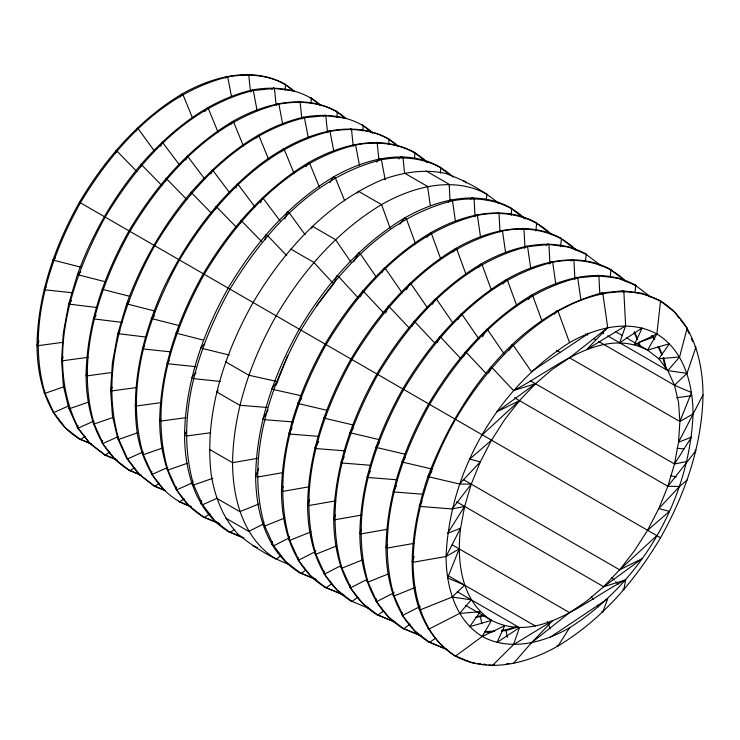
<?xml version="1.0" encoding="UTF-8"?>
<svg xmlns="http://www.w3.org/2000/svg" width="740" height="740" viewBox="0 0 740 740"><rect width="100%" height="100%" fill="white"/><g stroke="black" fill="none" stroke-linecap="round" stroke-linejoin="round"><path stroke-width="1.11" d="M285.141 90.04L285.455 84.416L284.465 83.898C251.776 66.036 212.445 76.627 181.957 94.045C138.704 119.991 104.951 159.174 79.458 202.251C54.899 245.874 37.842 294.696 37 345.127C37.157 380.24 47.647 419.599 79.458 438.977L91.594 444.148M311.031 103.692L311.337 98.069L310.356 97.55L320.836 105.672M336.922 117.346L337.227 111.722L336.238 111.204C303.197 93.148 263.44 103.85 232.619 121.471C188.885 147.695 154.771 187.303 129.001 230.852C104.164 274.947 86.922 324.305 86.071 375.291C86.228 410.783 96.838 450.577 129.001 470.159L141.257 475.385M362.804 130.999L363.118 125.374L362.128 124.856L372.729 133.071M388.694 144.651L389.009 139.037L388.019 138.51C345.33 115.875 295.445 137.742 260.101 164.373C218.263 197.062 186.082 240.787 163.438 288.582C143.579 333.037 130.758 382.229 136.974 431.152C141.627 462.694 158.822 496.179 190.92 506.623M414.585 158.314L414.89 152.69L413.91 152.162C380.332 133.82 339.919 144.698 308.608 162.597C264.161 189.246 229.493 229.502 203.306 273.754C178.072 318.57 160.552 368.714 159.683 420.533C159.84 456.599 170.626 497.03 203.306 516.946L219.928 523.948M440.411 173.123L440.716 167.508L438.922 166.463C405.317 148.111 364.894 158.989 333.555 176.897C289.09 203.574 254.403 243.849 228.188 288.128C202.945 332.963 185.416 383.144 184.547 434.99C184.704 471.075 195.499 511.534 228.188 531.449L243.589 538.054M289.775 564.712C270.84 557.692 253.413 546.952 237.91 534.067C222.823 517.852 214.942 496.771 211.288 475.219C203.907 414.872 223.933 354.654 253.099 302.503C283.67 251.175 325.813 203.722 381.766 179.94C402.264 172.328 424.464 168.618 446.044 173.576C464.951 180.551 482.961 190.282 498.52 203.167M414.187 556.545L412.078 561.716L413.077 562.252L446.081 556.508C449.569 471.315 497.521 388.241 569.56 342.629C595.524 327.792 629.037 318.774 656.88 333.981C683.973 350.492 692.908 384.014 693.047 413.928C689.56 499.121 641.599 582.186 569.56 627.798C543.595 642.644 510.091 651.663 482.249 636.446C455.156 619.944 446.211 586.413 446.081 556.508L460.585 528.203L464.628 506.428L471.25 484.136L480.297 461.862L491.545 440.171L504.708 419.589L519.471 400.618L535.464 383.727L552.299 369.343L569.56 357.809L607.716 327.579L602.832 293.502L601.879 292.911C515.947 315.721 458.014 397.288 427.887 476.588C409.017 533.54 396.733 616.485 454.545 655.585L455.535 656.102C488.224 673.964 527.555 663.373 558.043 645.955C601.296 620.009 635.049 580.826 660.543 537.749C685.101 494.126 702.158 445.304 703 394.873C702.843 359.76 692.353 320.401 660.543 301.023L642.302 293.354L622.895 290.829L601.879 292.911L600.27 294.502M622.895 589.179L623.848 589.715L625.624 579.892C585.969 599.567 539.404 644.845 491.545 620.351C461.039 601.241 456.571 560.92 460.585 528.203L447.598 533.327L464.628 506.428L452.121 508.954L420.172 506.438L419.182 505.882L421.92 501.322M626.577 337.958L647.583 350.085L658.822 358.789L667.869 370.62L674.491 385.263L678.534 402.366L679.894 421.513L678.534 442.233L674.491 463.999L667.869 486.3L658.822 508.565L647.583 530.256L634.411 550.847L619.648 569.818L603.655 586.7L586.82 601.084L569.56 612.618L531.403 642.847L513.245 663.623M486.273 199.819L486.901 194.167C453.306 175.815 412.874 186.693 381.544 204.601C337.07 231.278 302.382 271.552 276.177 315.832C250.934 360.667 233.396 410.848 232.536 462.694C232.693 498.779 243.479 539.238 276.177 559.153L280.756 555.786M511.053 215.34L511.812 208.551L510.008 207.505C476.412 189.153 435.98 200.031 404.641 217.949C360.177 244.616 325.489 284.891 299.284 329.171C274.041 374.005 256.502 424.187 255.642 476.033C255.8 512.126 266.585 552.577 299.284 572.492L315.721 579.522M535.816 230.972L536.694 223.054L535.751 222.463C502.164 204.111 461.751 214.998 430.43 232.897C385.984 259.555 351.306 299.811 325.11 344.082C299.867 388.898 282.347 439.061 281.478 490.888C281.635 526.963 292.42 567.404 325.11 587.31L343.86 595.099M560.587 246.568L561.466 238.65L560.522 238.058C527.111 219.808 486.911 230.63 455.757 248.436C411.542 274.947 377.049 315 350.991 359.029C325.896 403.605 308.46 453.5 307.6 505.05C307.757 540.94 318.487 581.159 350.991 600.963L351.981 601.49L357.476 597.439M585.479 261.026L586.237 254.246L585.294 253.654C552.059 235.496 512.08 246.263 481.083 263.967C437.109 290.348 402.8 330.179 376.882 373.968C351.916 418.313 334.572 467.939 333.721 519.221C333.879 554.908 344.544 594.923 376.882 614.626L395.447 622.331M610.25 276.621L611 269.841L610.056 269.24C577.006 251.184 537.24 261.895 506.419 279.507C462.676 305.74 428.553 345.358 402.773 388.916C377.937 433.02 360.685 482.388 359.844 533.383C359.992 568.884 370.611 608.678 402.773 628.279L421.245 635.947M635.022 292.217L635.771 285.427L634.827 284.835C601.962 266.872 562.4 277.528 531.745 295.047C488.243 321.142 454.305 360.546 428.664 403.864C403.957 447.728 386.807 496.827 385.966 547.554C386.114 582.861 396.668 622.442 428.664 641.932L447.043 649.563M488.77 372.942L491.249 366.837L513.505 390.535C553.159 370.87 599.715 325.582 647.583 350.085L656.88 333.981L660.543 301.023C627.853 283.161 588.522 293.752 558.043 311.179C514.781 337.116 481.028 376.299 455.535 419.386C430.976 463 413.919 511.821 413.077 562.252C413.235 597.365 423.724 636.724 455.535 656.102L482.249 636.446L504.708 625.735L496.984 642.477L519.471 627.649L457.246 591.732M115.56 153.559L116.152 150.285L136.881 171.541M140.554 167.453L141.118 164.308C170.847 130.619 207.653 100.326 252.331 89.993C275.983 85.572 302.577 88.828 320.957 105.515M165.519 181.467L166.093 178.322L186.822 199.578M190.495 195.48L191.059 192.335C221.112 158.295 258.315 127.659 303.474 117.216C327.385 112.758 354.266 116.041 372.831 132.904M215.46 209.494L216.024 206.358L236.763 227.606M240.426 223.517L241 220.372L261.729 241.629M264.994 239.769L265.91 234.71L267.704 235.746L286.704 255.642M272.533 541.421L271.876 544.77L273.68 545.805L285.899 561.771L301.078 573.537L305.666 570.161M298.146 557.368L297.711 559.597L310.92 576.081L326.09 587.837L331.594 583.786M324.185 571.169L323.75 573.398L336.885 589.798L351.981 601.49M350.214 584.97L349.779 587.199L362.859 603.507L377.872 615.144L383.366 611.101M376.253 598.771L375.818 601L388.824 617.225L403.763 628.797L410.173 624.079M402.282 612.572L401.848 614.801L414.798 630.942L429.644 642.449L435.148 638.407M263.801 521.682L262.931 524.984L264.735 526.029L273.68 545.805L288.914 538.026M289.627 536.546L288.767 539.821L289.766 540.357L298.71 560.125L314.953 551.827M315.712 550.449L314.851 553.733L315.851 554.26L324.74 573.926L340.983 565.628M341.51 565.452L340.937 567.635L341.926 568.163L350.779 587.726L367.022 579.429M367.586 579.355L367.012 581.538L368.011 582.075L376.808 601.528L393.051 593.23M393.957 592.166L393.097 595.45L394.087 595.977L402.847 615.329L419.09 607.031M420.043 606.079L419.182 609.353L420.172 609.89L452.121 597.078L464.628 585.173L447.598 577.931L459.226 548.913L452.223 544.871M78.005 425.223L77.422 427.443L89.374 443.066L105.173 455.165L117.447 460.188M102.629 440.67L102.046 442.89L115.005 459.189L129.944 470.76L134.652 467.68M151.876 471.556L151.293 473.785L164.382 490.25M176.499 487.003L175.917 489.223L189.07 505.781L204.249 517.538L209.901 513.837M201.641 500.499L200.79 503.718L202.594 504.763L214.804 520.729L229.992 532.495L234.7 529.415M607.651 335.849L667.869 370.62L679.588 356.967L687.201 327.996L680.671 320.096M276.103 385.151L287.721 355.663M44.835 390.581L44.095 392.755L45.029 393.347L53.743 412.587L65.629 428.127L80.401 439.569L85.118 436.489M93.989 421.264L93.249 423.437L94.183 424.02L102.99 443.482L118.529 436.471M118.567 436.6L117.826 438.783L126.669 458.338L138.75 474.127L154.706 486.346L165.057 490.583M143.144 451.937L142.394 454.12L143.338 454.702L152.237 474.368L166.74 467.828M167.721 467.282L166.972 469.465L167.915 470.048L176.86 489.815L192.4 482.813M192.918 480.787L191.845 483.941L193.64 484.987L202.594 504.763L217.061 498.242M598.651 341.473L674.491 385.263L686.998 373.349L695.905 347.245L694.971 346.653M492.23 665.704L513.505 644.623L519.471 627.649M622.895 290.829L623.848 291.421L625.624 325.804L619.648 342.777L642.144 327.959L634.411 344.701L656.88 333.981M136.04 131.128L137.168 128.103L138.121 128.631L153.966 150.424M160.682 146.196L162.254 141.997L179.709 165.224M185.768 160.09L187.331 155.89L204.795 179.126M210.854 173.983L212.417 169.793L229.872 193.02M235.94 187.877L237.503 183.687L254.958 206.913M260.628 202.825L262.589 197.58L280.044 220.807M284.863 218.994L287.509 211.908L289.312 212.944L305.13 234.71M311.623 228.41L312.419 226.283L335.498 239.612L351.019 262.191M569.865 357.984L679.894 421.513L691.521 392.496L674.491 385.263M258.639 468.651L255.642 476.033L257.437 477.069L283.512 472.527M333.823 283.587L336.996 275.752L338.8 276.797L358.53 298.239M283.161 486.744L281.478 490.888L282.476 491.425L308.506 486.892M360.334 296.786L362.813 290.681L383.459 312.65M309.699 499.879L307.6 505.05L308.599 505.587L335.766 500.86M385.614 313.029L388.5 305.916L409.146 327.875M335.405 515.077L333.721 519.221L334.721 519.758L361.879 515.021M412.125 326.229L414.187 321.142L434.833 343.11M361.527 529.248L359.844 533.383L360.833 533.919L386.872 529.387M437.396 342.472L439.875 336.376L460.53 358.336M387.224 544.446L385.966 547.554L386.955 548.09L414.123 543.354M463.499 356.689L465.562 351.602L486.217 373.571M703 394.873L678.534 442.233L691.521 437.109L674.491 463.999L530.46 380.841M39.1 341.121L37 345.127L37.934 345.7L63.492 342.241M63.131 357.161L61.54 360.214L63.335 385.503L68.672 408.101L77.422 427.443L90.317 443.658L105.173 455.165L109.89 452.085M87.672 372.239L86.071 375.291L87.006 375.865L112.573 372.405M112.203 387.325L110.612 390.368L112.425 415.936L117.826 438.783L118.761 439.366L127.613 458.93L139.694 474.719L154.706 486.346L159.424 483.266M136.743 402.403L135.152 405.455L136.086 406.029L160.534 402.708M160.746 418.498L159.683 420.533L160.617 421.106L186.184 417.647M186.6 431.059L184.547 434.99L186.351 436.026L210.733 432.724M353.729 261.757L358.604 252.951L360.399 253.987L376.595 277.546M381.822 272.551L384.402 267.889L385.374 268.472L402.171 292.892M406.371 289.766L409.979 283.235L410.95 283.827L427.1 307.313M432.456 304.186L435.546 298.59L436.526 299.173L453.315 323.602M458.032 319.532L461.122 313.945L462.093 314.528L478.891 338.948M482.573 336.746L486.698 329.291L487.669 329.883L504.467 354.303M509.176 350.233L512.265 344.646L513.245 345.229L531.403 371.637L588.874 333.231M482.249 636.446L491.545 620.351L465.534 605.329M268.13 410.025L262.931 418.655L264.735 419.691L293.225 421.939M292.069 428.053L288.767 433.529L289.766 434.075L318.172 436.322M318.7 441.614L314.851 447.996L315.851 448.551L345.395 450.882M344.23 456.996L340.937 462.472L341.926 463.018L371.48 465.349M370.315 471.463L367.012 476.939L368.011 477.494L397.556 479.825M396.39 485.94L393.097 491.416L394.087 491.961L422.503 494.209M180.144 96.912L181.957 94.045L182.928 94.572L192.705 118.437M204.832 111.629L207.293 107.763L208.255 108.281L218.032 132.146M230.778 124.376L232.619 121.471L233.581 121.989L243.368 145.863M256.105 138.084L257.946 135.179L258.917 135.697L268.694 159.572M281.431 151.792L283.272 148.888L284.243 149.406L294.021 173.28M306.147 166.472L308.608 162.597L309.57 163.115L319.347 186.989M329.994 182.512L333.555 176.897L335.359 177.942L344.683 200.716M357.254 193.177L358.456 191.281L381.544 204.601L390.221 228.309M569.56 627.798L558.043 645.955L557.072 645.428M452.121 508.954L471.25 484.136L459.54 484.006L427.887 476.588L431.929 471.389M514.466 397.732L667.869 486.3L695.905 450.697L694.971 450.133M316.452 305.916L333.13 284.484M399.757 224.229L404.641 217.949L406.445 218.985L415.547 243.839M427.008 237.3L430.43 232.897L431.392 233.488L440.485 258.306M453.019 251.961L455.757 248.436L456.728 249.029L465.812 273.837M478.345 267.492L481.083 263.967L482.055 264.559L491.536 290.459M502.987 283.91L506.419 279.507L507.381 280.099L516.862 305.99M528.323 299.45L531.745 295.047L532.707 295.639L542.198 321.53M554.334 314.102L557.072 310.587L558.043 311.179L569.56 342.629M277.075 381.868L271.876 388.537L273.68 389.582L301.023 395.697M301.763 398.231L297.711 403.43L327.062 410.33M326.451 414.594L323.75 418.063L353.1 424.964M353.156 428.358L349.779 432.687L379.13 439.597M379.185 442.992L375.818 447.321L405.168 454.231M405.224 457.625L401.848 461.954L432.289 469.105M46.148 286.815L44.095 289.303L45.029 289.867L71.826 292.698M71.521 300.634L68.672 304.085L63.335 332.843L61.54 360.214L62.475 360.787L88.032 357.318M96.098 315.407L93.249 318.857L122.091 322.363M119.963 331.048L117.826 333.638L112.425 362.711L110.612 390.368L111.546 390.942L135.994 387.631M144.541 345.821L142.394 348.411L143.338 348.975L170.126 351.796M169.108 360.593L166.972 363.183L167.915 363.747L195.813 366.689M195.971 372.608L191.845 377.604L193.64 378.649L220.4 381.47M218.189 390.239L216.746 391.987L239.825 405.307L267.149 407.472M427.887 628.602L428.876 629.13L459.54 613.469L471.25 599.816L452.121 597.078M225.247 78.107L226.755 76.377L227.735 76.895C250.462 72.835 276.298 75.156 294.141 91.15M250.814 91.723L252.331 89.993L253.302 90.511L274.438 88.421L293.947 90.955M276.39 105.339L277.907 103.609L278.878 104.127C301.855 100.02 327.968 102.361 346.015 118.529M301.957 118.955L303.474 117.216L304.454 117.734L325.813 115.625L345.534 118.187M327.533 132.562L329.05 130.832L330.022 131.35C353.257 127.197 379.648 129.565 397.889 145.91M353.11 146.178L354.627 144.448L355.598 144.966C380.564 140.184 408.517 144.161 427.396 162.375M376.669 162.088L379.601 158.739L381.396 159.775C406.371 155.002 434.343 158.971 453.222 177.193M459.54 484.006L480.297 461.862L469.66 459.087L491.545 440.171M687.201 479.983L679.588 486.43L658.822 508.565L669.46 511.349L647.583 530.256M607.716 327.579L586.82 349.419L625.624 325.804M531.403 642.847L552.299 621.017L513.505 644.623M271.83 89.522L273.458 87.903L274.438 88.421L276.029 104.257M323.204 116.726L324.832 115.098L325.813 115.625L327.404 131.461M398.832 158.943L401.2 156.603L403.004 157.638L404.586 173.438M448.264 202.187L450.688 199.781L452.492 200.817C477.874 195.878 506.16 200.309 525.206 218.929M474.849 216.33L476.458 214.739L477.411 215.34C503.626 210.049 532.486 215.47 551.874 234.811M499.935 231.962L501.544 230.371L502.497 230.972C528.573 225.719 557.276 231.102 576.562 250.342M524.216 248.39L526.63 246.004L527.583 246.605L548.941 244.487L568.653 247.058L586.237 254.246M549.302 264.023L551.707 261.646L552.669 262.238C578.467 257.039 606.865 262.367 625.938 281.404M574.388 279.664L576.793 277.278L577.746 277.87L598.882 275.779L618.381 278.323L635.771 285.427M482.249 434.805L519.471 400.618L496.984 411.764L535.464 383.727L513.505 390.535M463.249 479.511L619.648 569.818L656.88 535.63M470.575 199.134L472.296 197.645L474.09 198.681L474.969 215.766M521.312 229.733L523.023 228.244L523.976 228.845L524.91 247.058M546.277 245.375L547.989 243.895L548.941 244.487L549.876 262.709M571.252 261.026L572.963 259.536L573.907 260.138L574.851 278.351M596.218 276.668L597.929 275.178L598.882 275.779L599.816 293.993M55.343 257.871L52.799 260.018L81.576 267.344M80.678 271.885L77.422 274.632L68.672 304.085L97.514 307.59M103.674 287.869L102.046 289.248L129.703 296.305M129.112 301.8L126.669 303.863L117.826 333.638L146.668 337.135M154.549 315.73L151.293 318.478L178.951 325.535M178.358 331.03L175.917 333.093L203.574 340.15M204.712 344.174L200.79 347.495L202.594 348.54L229.317 355.043M456.626 501.812L603.655 586.7L642.144 558.663L619.648 569.818M550.245 637.196L607.716 598.79L602.832 611.897L601.879 611.37M184.195 498.862L179.478 501.942L178.534 501.35L191.013 506.447M446.081 556.508L459.226 548.913M679.894 421.513L693.047 413.928M262.94 524.198L248.779 531.431L225.691 518.102M68.246 406.047L53.743 412.587L52.799 412.004M92.87 421.495L78.366 428.035C44.123 360.26 71.253 279.415 105.173 217.097C138.926 160.987 187.479 106.847 253.302 90.511L257.141 110.695M142.117 452.39L127.613 458.93L126.669 458.338M258.796 504.042L239.825 511.645L216.746 498.325M283.781 518.389L264.735 526.029C245.486 459.374 268.805 388.833 300.958 330.132C335.71 272.94 385.151 217.477 452.492 200.817L455.405 221.14M310.93 531.875L289.766 540.357C270.59 473.776 293.697 403.171 326.09 344.646C360.574 287.333 410.164 232.018 477.411 215.34L480.491 236.772M335.951 546.203L315.851 554.26C296.777 488.03 319.754 417.804 351.981 359.594C386.28 302.586 435.61 247.567 502.497 230.972L505.568 252.405M362.036 560.106L341.926 568.163C322.964 502.293 345.821 432.447 377.872 374.542C411.986 317.83 461.048 263.116 527.583 246.605L530.654 268.046M388.111 574.018L368.011 582.075C349.141 516.557 371.878 447.08 403.763 389.49C437.692 333.083 486.495 278.656 552.669 262.238L555.74 283.679M415.251 587.495L394.087 595.977C375.328 530.811 397.935 461.714 429.644 404.438C463.397 348.337 511.932 294.206 577.746 277.87L580.826 299.312M64.436 386.576L45.029 393.347C26.363 328.523 48.858 259.777 80.401 202.797C113.979 146.992 162.263 93.148 227.735 76.895L231.574 97.088M87.931 402.292L69.606 408.684L68.672 408.101M112.508 417.628L94.183 424.02C75.314 358.493 98.05 288.998 129.944 231.398C163.882 174.982 212.695 120.546 278.878 104.127L282.717 124.311M138.158 432.595L118.761 439.366C99.789 373.478 122.646 303.613 154.706 245.699C188.829 188.978 237.91 134.245 304.454 117.734L308.293 137.927M162.735 447.94L143.338 454.702C124.265 388.463 147.251 318.228 179.478 259.999C213.786 202.973 263.125 147.954 330.022 131.35L333.86 151.534M187.312 463.277L167.915 470.048C148.731 403.457 171.847 332.834 204.249 274.3C238.733 216.968 288.341 161.653 355.598 144.966L359.437 165.149M212.99 478.234L193.64 484.987C174.455 418.368 197.58 347.726 229.992 289.164C264.495 231.814 314.111 176.472 381.396 159.775L385.226 179.913M654.225 336.959L639.138 342.222L640.165 346.561M603.655 586.7L625.624 579.892M476.116 616.79L483.803 615.171M484.783 615.689L475.95 617.419M501.711 630.397L505.105 630.064L515.715 626.882M517.75 627.076L506.086 630.582L501.554 631.026M647.583 350.085L669.46 343.73L658.822 358.789L679.588 356.967M491.545 620.351L469.66 626.697L480.297 611.638L459.54 613.469M674.491 463.999L686.998 461.473M257.409 458.356L232.536 462.694L209.457 449.365M676.508 397.759L690.947 395.798M484.737 631.572L494.903 631.072M484.598 631.942L492.479 631.932M492.359 665.075L494.57 664.853M506.734 663.651L508.954 663.429M667.869 486.3L679.588 486.43M677.109 448.246L683.806 448.949M475.274 663.105L471.852 662.661L454.545 655.585M477.559 663.401L480.982 663.845M483.257 664.141L486.68 664.585M488.964 664.89L491.249 665.186M667.869 370.62L686.998 373.349M276.085 381.313L248.779 375.199L225.691 361.879M105.08 281.69L77.422 274.632C92.001 234.46 113.618 197.006 141.118 164.308L161.857 185.555M155.446 311.189L126.669 303.863C141.405 263.255 163.263 225.395 191.059 192.335L211.002 212.759M670.671 475.635L676.24 476.986M79.458 438.977L91.668 443.972M104.229 454.573L115.477 459.17M129.001 470.159L141.34 475.21M153.763 485.755L165.14 490.407M203.306 516.946L218.985 523.356M228.188 531.449L243.876 537.869M253.099 545.833L257.279 547.545M299.284 572.492L316.017 579.337M325.11 587.31L342.879 594.581M350.991 600.963L369.658 608.715M376.882 614.626L394.466 621.813M402.773 628.279L420.264 635.429M428.664 641.932L446.054 649.045M247.771 74.296L248.751 74.814L250.462 91.788M299.145 101.5L300.125 102.018L301.716 117.854M350.529 128.704L351.5 129.222L353.1 145.059M376.216 142.302L377.187 142.82L378.899 159.794M486.966 631.858L487.947 632.376M479.538 616.448L480.51 616.966L481.796 623.7M505.105 630.064L506.086 630.582L507.363 637.307M426.111 170.977L449.189 184.306L450.003 200.179M404.503 173.114L427.581 186.443L430.329 205.554M615.569 331.603L622.571 335.646M601.648 332.38L603.646 333.536M585.654 333.962L587.653 335.118M593.656 338.587L595.654 339.743M556.554 350.307L560.559 352.61M290.811 249.084L313.889 262.413L332.843 283.013M79.458 202.251L376.651 373.839M376.882 373.968L402.532 388.787M402.773 388.916L428.423 403.726M428.664 403.864L660.543 537.749M459.531 549.089L569.56 612.618M447.617 575.35L535.464 626.068M498.048 212.602L499.001 213.194L499.944 231.417M659.599 300.431L674.371 311.873L679.265 318.274M634.827 284.835L650.627 296.934M610.056 269.24L624.995 280.812M585.294 253.654L601.25 265.873M560.522 238.058L575.618 249.75M535.751 222.463L550.93 234.219M510.008 207.505L511.793 208.893M513.579 210.28L523.411 217.884M463.823 180.847L466.505 182.919M438.922 166.463L449.633 174.769M413.91 152.162L427.295 162.541M388.019 138.51L397.787 146.076M336.238 111.204L345.904 118.687M284.465 83.898L294.021 91.298M611.823 577.57L614.191 580.058M615.773 581.714L618.15 584.202M652.097 335.599L654.835 339.17M651.838 335.895L654.576 339.475M591.316 596.838L593.295 599.567M597.254 605.015L598.577 606.828M687.636 330.447L689.014 333.49M691.299 338.55L692.677 341.593M659.016 347.18L662.3 354.451M658.082 346.598L661.837 354.904M634.411 331.779L637.723 339.087M633.949 332.232L637.251 339.549M547.295 621.563L550.273 628.824M663.715 357.559L666.509 369.417M663.031 358.058L665.325 367.752M638.454 342.722L639.221 345.978"/></g></svg>
